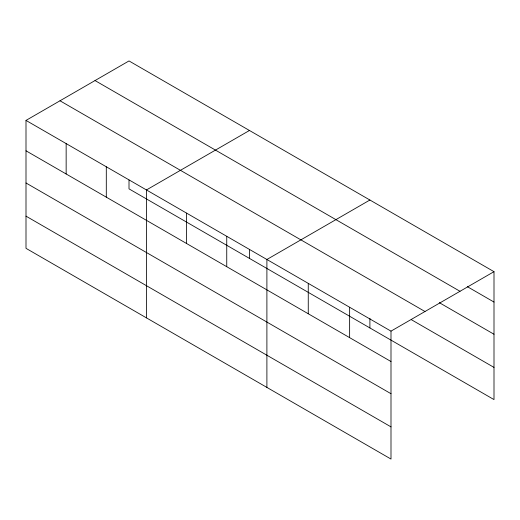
<?xml version="1.0" encoding="UTF-8"?>
<svg xmlns="http://www.w3.org/2000/svg" width="520" height="520" viewBox="0 0 520 520"><rect width="100%" height="100%" fill="white"/><g stroke="black" fill="none" stroke-linecap="round" stroke-linejoin="round"><path stroke-width="0.78" d="M390.995 393.712L390.995 331.136L26 120.413L26 248.333L390.995 459.062L390.995 393.712L26 182.988M129.006 180.011L129.006 188.864L494 399.588L494 271.668L129.006 60.938L26 120.413M249.457 130.481L146.445 189.95L146.445 317.876M369.902 200.018L266.897 259.486L266.897 387.413M390.995 331.136L494 271.668M467.356 286.669L494 302.055M95.017 80.561L460.005 291.291M439.316 302.666L494 334.243M59.995 100.783L424.983 311.512M411.268 319.637L494 367.406M26 150.8L390.995 361.524M26 216.151L390.995 426.875M369.902 318.286L369.902 327.945M349.629 307.255L349.629 337.643M308.262 283.374L308.262 313.762M249.457 249.555L249.457 258.401M226.746 236.308L226.746 266.695M186.596 213.129L186.596 243.516M106.301 166.77L106.301 197.158M66.15 143.591L66.15 173.979"/></g></svg>
